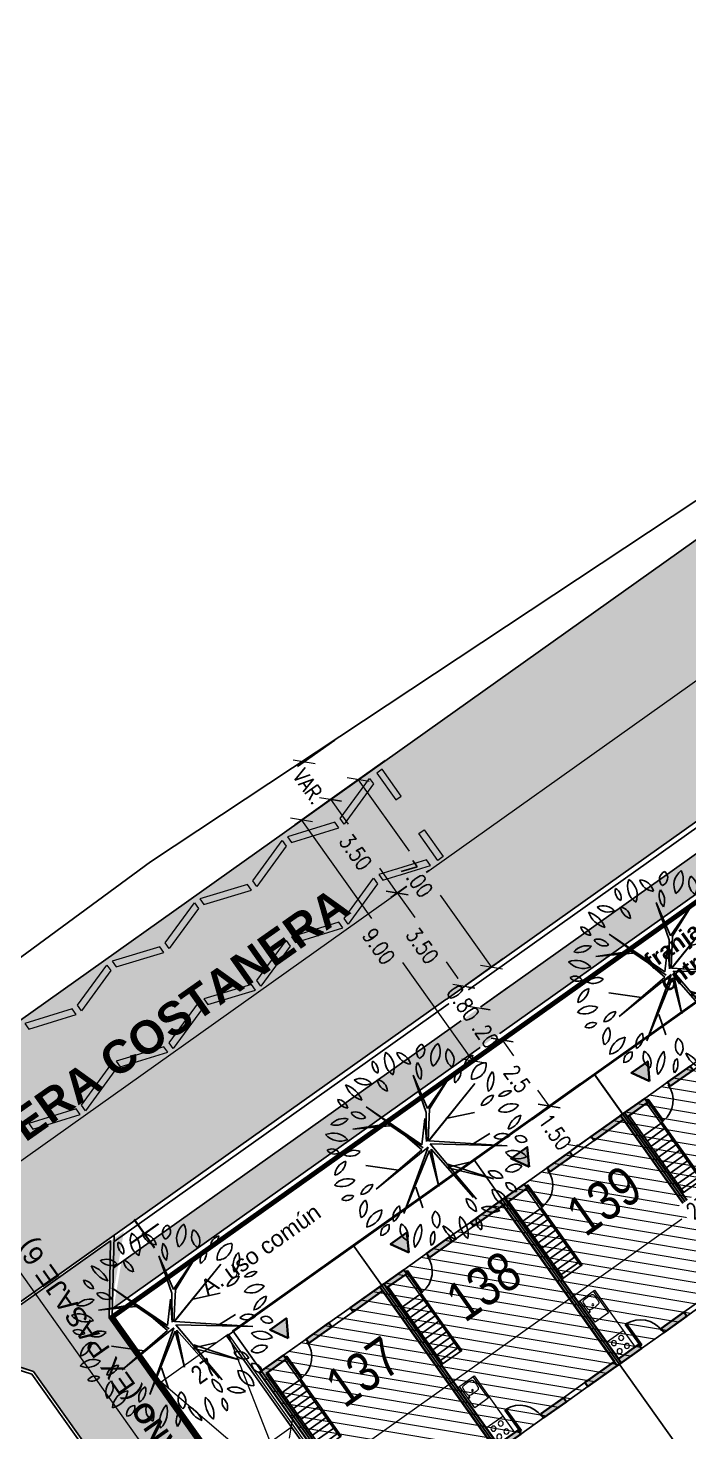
# Model space of a CAD drawing. Header units: metres. Extents: x 12 to 777, y -493 to 333.
# Drawn here: x 493.83 to 513.95, y -260.32 to -217.55 of the extents above; entities that cross this region are included whole.
import ezdxf
from ezdxf.enums import TextEntityAlignment as Align

# ---------------------------------------------------------------- set-up
doc = ezdxf.new("R2010")
doc.units = ezdxf.units.M
doc.header["$LTSCALE"] = 5
doc.header["$MEASUREMENT"] = 0
doc.linetypes.add('HIDDEN', pattern=[0.375, 0.25, -0.125])
doc.layers.get('0').update_dxf_attribs({"color": 30})
for name, color, linetype, lineweight in [('A-ANNO-DIMS', 3, 'Continuous', 18), ('A-ANNO-TEXT', 3, 'Continuous', 18), ('A-DOOR-FULL', 4, 'Continuous', 25), ('A-ELEV-MBE1', 7, 'Continuous', 35), ('A-ELEV-OVHD', 3, 'HIDDEN', 18), ('A-FLOR-PATT', 8, 'Continuous', 18), ('A-FLOR-STRS', 4, 'Continuous', 25), ('A-FLOR-WDWK', 4, 'Continuous', 25), ('A-FURN', 8, 'Continuous', 18), ('A-WALL-FULL', 7, 'Continuous', 35), ('A-WALL-PATT', 8, 'Continuous', 18), ('G-ANNO-SYMB', 3, 'Continuous', 18), ('G-PLAN-OTLN', 7, 'Continuous', 35), ('U-ANNO-PATT', 8, 'Continuous', 18), ('U-BLDG-TYPE', 7, 'Continuous', 35), ('U-CURB', 4, 'Continuous', 25), ('U-PARK-MNR', 255, 'Continuous', 13)]:
    doc.layers.add(name, color=color, linetype=linetype, lineweight=lineweight)
for name, color, linetype in [('U-BLDG', 7, 'Continuous'), ('U-PROP', 1, 'Continuous'), ('U-SDWK', 4, 'Continuous'), ('U-STRT', 4, 'Continuous'), ('U-VEGE', 70, 'Continuous')]:
    doc.layers.add(name, color=color, linetype=linetype)
doc.styles.add('E-ARIAL', font='arial.ttf')
doc.styles.add('E-ROMANS', font='romans.shx', dxfattribs={"width": 0.8})
doc.dimstyles.new('E-0200_TICK_24', dxfattribs={"dimscale": 0.001, "dimtxt": 480, "dimasz": 480, "dimexe": 240, "dimexo": 120, "dimgap": 240, "dimtad": 0, "dimzin": 0, "dimdsep": 46, "dimtxsty": 'E-ROMANS', "dimblk": 'OBLIQUE', "dimcen": 240, "dimclrd": 256, "dimclre": 256, "dimclrt": 256, "dimadec": 0, "dimazin": 0, "dimtfac": 1, "dimtmove": 1, "dimatfit": 3, "dimldrblk": 'OPEN90', "dimfxl": 1, "dimtfill": 1, "dimtolj": 1, "dimtzin": 0, "dimlwd": -1, "dimarcsym": 0})

# ---------------------------------------------------------------- blocks, each defined once
blk = doc.blocks.new('_Oblique')
at = {"color": 0, "linetype": 'ByBlock', "lineweight": -2}
blk.add_line((-0.5, -0.5), (0.5, 0.5), dxfattribs=at)
blk = doc.blocks.new('*D242')
at = {"layer": 'A-ANNO-DIMS', "lineweight": -2, "ltscale": 5, "transparency": 16777216}
for p, q in [((502.526, -261.129), (501.705, -259.975)), ((499.775, -261.583), (499.663, -261.426))]:
    blk.add_line(p, q, dxfattribs=at)
at = {"layer": 'A-ANNO-DIMS', "ltscale": 5, "transparency": 16777216}
for p, q in [((499.802, -261.622), (501.844, -260.17)), ((500.823, -260.896), (500.778, -261.928)), ((500.778, -261.928), (501.169, -261.65))]:
    blk.add_line(p, q, dxfattribs=at)
at = {"layer": 'A-ANNO-DIMS', "ltscale": 5, "transparency": 16777216, "xscale": 0.48, "yscale": 0.48, "zscale": 0.48, "rotation": 215.4127811875897}
blk.add_blockref('_Oblique', (499.802, -261.622), dxfattribs=at)
at = {"layer": 'A-ANNO-DIMS', "ltscale": 5, "transparency": 16777216, "insert": (501.841, -261.171), "char_height": 0.48, "attachment_point": 5, "rotation": 35.4128, "style": 'E-ROMANS', "bg_fill": 3, "box_fill_scale": 1.25, "bg_fill_color": 256, "bg_fill_true_color": 13158600, "bg_fill_transparency": 0}
blk.add_mtext('\\A1;2.50', dxfattribs=at)
at = {"layer": 'A-ANNO-DIMS', "ltscale": 5, "transparency": 16777216, "xscale": 0.48, "yscale": 0.48, "zscale": 0.48, "rotation": 35.41278118758976}
blk.add_blockref('_Oblique', (501.844, -260.17), dxfattribs=at)
blk = doc.blocks.new('_Open90')
at = {"color": 0, "linetype": 'ByBlock', "lineweight": -2}
for p, q in [((0, 0), (-1, 0)), ((-0.5, 0.5), (0, 0)), ((0, 0), (-0.5, -0.5))]:
    blk.add_line(p, q, dxfattribs=at)
blk = doc.blocks.new('*D105')
at = {"layer": 'A-ANNO-DIMS', "lineweight": -2, "transparency": 16777216}
for p, q in [((502.945, -241.115), (501.957, -241.819)), ((507.727, -248.757), (507.176, -249.149))]:
    blk.add_line(p, q, dxfattribs=at)
at = {"layer": 'A-ANNO-DIMS', "transparency": 16777216}
for p, q in [((502.153, -241.68), (504.283, -244.673)), ((507.371, -249.01), (505.24, -246.017))]:
    blk.add_line(p, q, dxfattribs=at)
at = {"layer": 'A-ANNO-DIMS', "transparency": 16777216, "xscale": 0.48, "yscale": 0.48, "zscale": 0.48}
for p, rotation in [((502.153, -241.68), 125.4464638063347), ((507.371, -249.01), 305.4464638063347)]:
    blk.add_blockref('_Oblique', p, dxfattribs=dict(at, rotation=rotation))
at = {"layer": 'A-ANNO-DIMS', "transparency": 16777216, "insert": (504.507, -245.527), "char_height": 0.48, "attachment_point": 5, "rotation": 305.4465, "style": 'E-ROMANS', "bg_fill": 3, "box_fill_scale": 1.25, "bg_fill_color": 256, "bg_fill_true_color": 13158600, "bg_fill_transparency": 0}
blk.add_mtext('\\A1;9.00', dxfattribs=at)
blk = doc.blocks.new('*D104')
at = {"layer": 'A-ANNO-DIMS', "lineweight": -2, "transparency": 16777216}
for p, q in [((508.44, -246.778), (507.371, -247.539)), ((509.137, -247.755), (508.067, -248.517))]:
    blk.add_line(p, q, dxfattribs=at)
at = {"layer": 'A-ANNO-DIMS', "transparency": 16777216}
blk.add_line((508.263, -248.378), (507.566, -247.4), dxfattribs=at)
at = {"layer": 'A-ANNO-DIMS', "transparency": 16777216, "insert": (507.659, -248.07), "char_height": 0.48, "attachment_point": 5, "rotation": 305.4465, "style": 'E-ROMANS', "bg_fill": 3, "box_fill_scale": 1.25, "bg_fill_color": 256, "bg_fill_true_color": 13158600, "bg_fill_transparency": 0}
blk.add_mtext('\\A1;1.20', dxfattribs=at)
at = {"layer": 'A-ANNO-DIMS', "transparency": 16777216, "xscale": 0.48, "yscale": 0.48, "zscale": 0.48}
for p, rotation in [((507.566, -247.4), 125.4464638063347), ((508.263, -248.378), 305.4464638063347)]:
    blk.add_blockref('_Oblique', p, dxfattribs=dict(at, rotation=rotation))
blk = doc.blocks.new('*D107')
at = {"layer": 'A-ANNO-DIMS', "lineweight": -2, "transparency": 16777216}
for p, q in [((509.137, -247.755), (508.067, -248.517)), ((510.65, -249.708), (509.499, -250.528))]:
    blk.add_line(p, q, dxfattribs=at)
at = {"layer": 'A-ANNO-DIMS', "transparency": 16777216}
for p, q in [((508.263, -248.378), (508.606, -248.86)), ((509.694, -250.389), (509.351, -249.906))]:
    blk.add_line(p, q, dxfattribs=at)
at = {"layer": 'A-ANNO-DIMS', "transparency": 16777216, "insert": (508.723, -249.565), "char_height": 0.48, "attachment_point": 5, "rotation": 305.4465, "style": 'E-ROMANS', "bg_fill": 3, "box_fill_scale": 1.25, "bg_fill_color": 256, "bg_fill_true_color": 13158600, "bg_fill_transparency": 0}
blk.add_mtext('\\A1;2.5', dxfattribs=at)
at = {"layer": 'A-ANNO-DIMS', "transparency": 16777216, "xscale": 0.48, "yscale": 0.48, "zscale": 0.48}
for p, rotation in [((508.263, -248.378), 125.4464638063347), ((509.694, -250.389), 305.4464638063347)]:
    blk.add_blockref('_Oblique', p, dxfattribs=dict(at, rotation=rotation))
blk = doc.blocks.new('*D106')
at = {"layer": 'A-ANNO-DIMS', "lineweight": -2, "transparency": 16777216}
for p, q in [((510.242, -249.998), (509.498, -250.528)), ((511.097, -251.232), (510.369, -251.75))]:
    blk.add_line(p, q, dxfattribs=at)
at = {"layer": 'A-ANNO-DIMS', "transparency": 16777216}
blk.add_line((509.694, -250.388), (510.564, -251.611), dxfattribs=at)
at = {"layer": 'A-ANNO-DIMS', "transparency": 16777216, "insert": (509.874, -251.181), "char_height": 0.48, "attachment_point": 5, "rotation": 305.4465, "style": 'E-ROMANS', "bg_fill": 3, "box_fill_scale": 1.25, "bg_fill_color": 256, "bg_fill_true_color": 13158600, "bg_fill_transparency": 0}
blk.add_mtext('\\A1;1.50', dxfattribs=at)
at = {"layer": 'A-ANNO-DIMS', "transparency": 16777216, "xscale": 0.48, "yscale": 0.48, "zscale": 0.48}
for p, rotation in [((509.694, -250.388), 125.4464638063347), ((510.564, -251.611), 305.4464638063347)]:
    blk.add_blockref('_Oblique', p, dxfattribs=dict(at, rotation=rotation))
blk = doc.blocks.new('*D108')
at = {"layer": 'A-ANNO-DIMS', "lineweight": -2, "transparency": 16777216}
for p, q in [((506.028, -243.216), (504.877, -244.035)), ((508.056, -246.068), (506.906, -246.886))]:
    blk.add_line(p, q, dxfattribs=at)
at = {"layer": 'A-ANNO-DIMS', "transparency": 16777216}
for p, q in [((505.072, -243.896), (505.608, -244.649)), ((507.102, -246.747), (506.566, -245.994))]:
    blk.add_line(p, q, dxfattribs=at)
at = {"layer": 'A-ANNO-DIMS', "transparency": 16777216, "xscale": 0.48, "yscale": 0.48, "zscale": 0.48}
for p, rotation in [((505.072, -243.896), 125.4464638063347), ((507.102, -246.747), 305.4464638063347)]:
    blk.add_blockref('_Oblique', p, dxfattribs=dict(at, rotation=rotation))
at = {"layer": 'A-ANNO-DIMS', "transparency": 16777216, "insert": (505.832, -245.503), "char_height": 0.48, "attachment_point": 5, "rotation": 305.4465, "style": 'E-ROMANS', "bg_fill": 3, "box_fill_scale": 1.25, "bg_fill_color": 256, "bg_fill_true_color": 13158600, "bg_fill_transparency": 0}
blk.add_mtext('\\A1;3.50', dxfattribs=at)
blk = doc.blocks.new('*D109')
at = {"layer": 'A-ANNO-DIMS', "lineweight": -2, "transparency": 16777216}
for p, q in [((504, -240.363), (502.847, -241.184)), ((506.028, -243.216), (504.877, -244.035))]:
    blk.add_line(p, q, dxfattribs=at)
at = {"layer": 'A-ANNO-DIMS', "transparency": 16777216}
for p, q in [((503.042, -241.045), (503.579, -241.798)), ((505.072, -243.896), (504.536, -243.143))]:
    blk.add_line(p, q, dxfattribs=at)
at = {"layer": 'A-ANNO-DIMS', "transparency": 16777216, "xscale": 0.48, "yscale": 0.48, "zscale": 0.48}
for p, rotation in [((503.042, -241.045), 125.4464638063347), ((505.072, -243.896), 305.4464638063347)]:
    blk.add_blockref('_Oblique', p, dxfattribs=dict(at, rotation=rotation))
at = {"layer": 'A-ANNO-DIMS', "transparency": 16777216, "insert": (503.802, -242.652), "char_height": 0.48, "attachment_point": 5, "rotation": 305.4465, "style": 'E-ROMANS', "bg_fill": 3, "box_fill_scale": 1.25, "bg_fill_color": 256, "bg_fill_true_color": 13158600, "bg_fill_transparency": 0}
blk.add_mtext('\\A1;3.50', dxfattribs=at)
blk = doc.blocks.new('*D112')
at = {"layer": 'A-ANNO-DIMS', "lineweight": -2, "transparency": 16777216}
for p, q in [((507.843, -246.22), (506.906, -246.887)), ((508.44, -246.778), (507.371, -247.539))]:
    blk.add_line(p, q, dxfattribs=at)
at = {"layer": 'A-ANNO-DIMS', "transparency": 16777216}
blk.add_line((507.566, -247.4), (507.102, -246.747), dxfattribs=at)
at = {"layer": 'A-ANNO-DIMS', "transparency": 16777216, "insert": (507.079, -247.255), "char_height": 0.48, "attachment_point": 5, "rotation": 305.4465, "style": 'E-ROMANS', "bg_fill": 3, "box_fill_scale": 1.25, "bg_fill_color": 256, "bg_fill_true_color": 13158600, "bg_fill_transparency": 0}
blk.add_mtext('\\A1;0.80', dxfattribs=at)
at = {"layer": 'A-ANNO-DIMS', "transparency": 16777216, "xscale": 0.48, "yscale": 0.48, "zscale": 0.48}
for p, rotation in [((507.102, -246.747), 125.4464638063347), ((507.566, -247.4), 305.4464638063347)]:
    blk.add_blockref('_Oblique', p, dxfattribs=dict(at, rotation=rotation))
blk = doc.blocks.new('*D110')
at = {"layer": 'A-ANNO-DIMS', "lineweight": -2, "transparency": 16777216}
for p, q in [((503.169, -239.24), (502.037, -240.046)), ((504, -240.363), (502.847, -241.184))]:
    blk.add_line(p, q, dxfattribs=at)
at = {"layer": 'A-ANNO-DIMS', "transparency": 16777216}
blk.add_line((503.042, -241.045), (502.233, -239.907), dxfattribs=at)
at = {"layer": 'A-ANNO-DIMS', "transparency": 16777216, "insert": (502.385, -240.656), "char_height": 0.48, "attachment_point": 5, "rotation": 305.4465, "style": 'E-ROMANS', "bg_fill": 3, "box_fill_scale": 1.25, "bg_fill_color": 256, "bg_fill_true_color": 13158600, "bg_fill_transparency": 0}
blk.add_mtext('\\A1;VAR.', dxfattribs=at)
at = {"layer": 'A-ANNO-DIMS', "transparency": 16777216, "xscale": 0.48, "yscale": 0.48, "zscale": 0.48}
for p, rotation in [((502.233, -239.907), 125.4464638063347), ((503.042, -241.045), 305.4464638063347)]:
    blk.add_blockref('_Oblique', p, dxfattribs=dict(at, rotation=rotation))
blk = doc.blocks.new('*D111')
at = {"layer": 'A-ANNO-DIMS', "lineweight": -2, "transparency": 16777216}
for p, q in [((504.702, -239.864), (503.686, -240.587)), ((508.298, -245.896), (507.745, -246.289))]:
    blk.add_line(p, q, dxfattribs=at)
at = {"layer": 'A-ANNO-DIMS', "transparency": 16777216}
for p, q in [((503.882, -240.448), (505.433, -242.627)), ((507.941, -246.15), (506.39, -243.971))]:
    blk.add_line(p, q, dxfattribs=at)
at = {"layer": 'A-ANNO-DIMS', "transparency": 16777216, "xscale": 0.48, "yscale": 0.48, "zscale": 0.48}
for p, rotation in [((503.882, -240.448), 125.4464638063347), ((507.941, -246.15), 305.4464638063347)]:
    blk.add_blockref('_Oblique', p, dxfattribs=dict(at, rotation=rotation))
at = {"layer": 'A-ANNO-DIMS', "transparency": 16777216, "insert": (505.656, -243.481), "char_height": 0.48, "attachment_point": 5, "rotation": 305.4465, "style": 'E-ROMANS', "bg_fill": 3, "box_fill_scale": 1.25, "bg_fill_color": 256, "bg_fill_true_color": 13158600, "bg_fill_transparency": 0}
blk.add_mtext('\\A1;7.00', dxfattribs=at)
blk = doc.blocks.new('arbolito')
at = {"linetype": 'ByBlock'}
for p, q in [((-435.926, -26.331), (-435.853, -27.236)), ((-435.826, -27.173), (-435.908, -26.367)), ((-435.908, -26.367), (-435.889, -26.898)), ((-436.249, -26.412), (-435.853, -26.871)), ((-435.889, -26.898), (-436.249, -26.412)), ((-436.632, -26.654), (-435.862, -27.279)), ((-435.853, -27.236), (-436.632, -26.654)), ((-435.63, -26.735), (-435.826, -27.173)), ((-435.808, -27.218), (-435.075, -26.711)), ((-435.075, -26.711), (-435.799, -27.173)), ((-435.799, -27.173), (-435.63, -26.735)), ((-435.391, -26.895), (-435.313, -26.633)), ((-436.294, -26.922), (-436.541, -26.907)), ((-435.853, -26.871), (-436.146, -26.753)), ((-436.756, -27.529), (-435.853, -27.279)), ((-435.862, -27.279), (-436.756, -27.529)), ((-436.2, -27.381), (-436.541, -27.236)), ((-435.853, -27.279), (-436.104, -27.599)), ((-434.969, -27.164), (-435.808, -27.218)), ((-435.754, -27.245), (-435.566, -27.752)), ((-435.467, -28.084), (-435.754, -27.245)), ((-435.726, -27.236), (-434.969, -27.164)), ((-435.612, -27.692), (-435.726, -27.236)), ((-435.337, -27.197), (-435.035, -27.484)), ((-436.043, -27.589), (-435.835, -27.288)), ((-435.986, -27.538), (-435.763, -27.288)), ((-435.835, -27.288), (-435.986, -27.538)), ((-435.763, -27.288), (-435.467, -28.084)), ((-436.104, -27.599), (-436.578, -27.798)), ((-436.578, -27.798), (-436.086, -27.617)), ((-436.182, -28.066), (-436.043, -27.589)), ((-436.086, -27.617), (-436.182, -28.066)), ((-435.165, -27.952), (-435.612, -27.692)), ((-435.566, -27.752), (-435.165, -27.952))]:
    blk.add_line(p, q, dxfattribs=at)
for centre, radius, start, end in [((-436.023, -26.144), 0.215, 149.4737, 231.7586), ((-436.341, -26.204), 0.215, 329.4737, 51.7586), ((-435.875, -25.996), 0.21, 192.306, 259.6849), ((-436.118, -26.248), 0.21, 12.306, 79.6849), ((-435.672, -26.087), 0.135, 125.4093, 202.7101), ((-435.875, -26.029), 0.135, 305.4093, 22.7101), ((-435.345, -26.2), 0.293, 133.8117, 194.3077), ((-435.832, -26.061), 0.293, 313.8117, 14.3077), ((-436.296, -26.179), 0.116, 146.8151, 244.0193), ((-436.444, -26.22), 0.116, 326.8151, 64.0193), ((-435.696, -26.299), 0.171, 145.5248, 220.8327), ((-435.967, -26.314), 0.171, 325.5248, 40.8327), ((-435.138, -26.142), 0.294, 163.4642, 212.7906), ((-435.668, -26.217), 0.294, 343.4642, 32.7906), ((-435.083, -26.347), 0.173, 104.1004, 168.465), ((-435.295, -26.145), 0.173, 284.1004, 348.465), ((-436.569, -26.476), 0.15, 25.4537, 116.6852), ((-436.501, -26.277), 0.15, 205.4537, 296.6852), ((-436.217, -26.387), 0.143, 168.8066, 257.6391), ((-436.389, -26.499), 0.143, 348.8066, 77.6391), ((-435.275, -26.462), 0.148, 103.8914, 198.9039), ((-435.45, -26.366), 0.148, 283.8914, 18.9039), ((-434.886, -26.582), 0.303, 100.3005, 160.4476), ((-435.226, -26.182), 0.303, 280.3005, 340.4476), ((-436.782, -26.589), 0.0949, 163.4933, 274.4697), ((-436.866, -26.656), 0.0949, 343.4933, 94.4697), ((-436.542, -26.387), 0.211, 183.3189, 263.1904), ((-436.777, -26.609), 0.211, 3.3189, 83.1904), ((-434.823, -26.55), 0.165, 122.5817, 207.18), ((-435.058, -26.486), 0.165, 302.5817, 27.18), ((-436.711, -26.902), 0.163, 22.5723, 98.3335), ((-436.584, -26.679), 0.163, 202.5723, 278.3335), ((-434.923, -26.877), 0.171, 86.0282, 161.3698), ((-435.073, -26.652), 0.171, 266.0282, 341.3698), ((-434.737, -26.754), 0.115, 59.9815, 155.6676), ((-434.784, -26.607), 0.115, 239.9815, 335.6676), ((-436.839, -27.021), 0.218, 69.7201, 135.6489), ((-436.919, -26.664), 0.218, 249.7201, 315.6489), ((-434.694, -27.059), 0.236, 64.7353, 140.5781), ((-434.776, -26.695), 0.236, 244.7353, 320.5781), ((-436.974, -27.183), 0.206, 30.9482, 110.5784), ((-436.87, -26.884), 0.206, 210.9482, 290.5784), ((-434.61, -27.148), 0.17, 90.2529, 173.5221), ((-434.779, -26.959), 0.17, 270.2529, 353.5221), ((-437.024, -27.341), 0.162, 44.2577, 108.5927), ((-436.96, -27.074), 0.162, 224.2577, 288.5927), ((-436.748, -27.413), 0.18, 60.5095, 129.292), ((-436.773, -27.117), 0.18, 240.5095, 309.292), ((-434.859, -27.365), 0.167, 58.8748, 131.2135), ((-434.883, -27.096), 0.167, 238.8748, 311.2135), ((-434.642, -27.363), 0.115, 28.1981, 112.1918), ((-434.584, -27.202), 0.115, 208.1981, 292.1918), ((-437.069, -27.289), 0.238, 280.8762, 345.4479), ((-436.794, -27.582), 0.238, 100.8762, 165.4479), ((-434.753, -27.613), 0.209, 29.1952, 106.7189), ((-434.63, -27.311), 0.209, 209.1952, 286.7189), ((-436.859, -27.751), 0.187, 54.9745, 151.3792), ((-436.916, -27.508), 0.187, 234.9745, 331.3792), ((-434.707, -27.793), 0.194, 71.3712, 141.7535), ((-434.797, -27.49), 0.194, 251.3712, 321.7535), ((-436.827, -27.932), 0.15, 71.8192, 140.0818), ((-436.896, -27.693), 0.15, 251.8192, 320.0818), ((-436.703, -27.623), 0.161, 267.1724, 337.2365), ((-436.563, -27.845), 0.161, 87.1724, 157.2365), ((-435.039, -27.828), 0.166, 28.8072, 103.9199), ((-434.934, -27.588), 0.166, 208.8072, 283.9199), ((-434.858, -27.921), 0.109, 359.2557, 87.6287), ((-434.745, -27.814), 0.109, 179.2557, 267.6287), ((-436.575, -28.018), 0.167, 113.4753, 203.456), ((-436.795, -27.931), 0.167, 293.4753, 23.456), ((-436.113, -28.141), 0.206, 122.8873, 186.7253), ((-436.429, -27.993), 0.206, 302.8873, 6.7253), ((-435.23, -27.991), 0.151, 173.65, 254.6514), ((-435.42, -28.12), 0.151, 353.65, 74.6514), ((-435.095, -28.124), 0.249, 6.5487, 76.8911), ((-434.791, -27.853), 0.249, 186.5487, 256.8911), ((-436.677, -27.983), 0.229, 271.6328, 352.0268), ((-436.444, -28.243), 0.229, 91.6328, 172.0268), ((-435.664, -28.174), 0.162, 148.7877, 221.5977), ((-435.923, -28.197), 0.162, 328.7877, 41.5977), ((-435.137, -28.289), 0.207, 38.6962, 106.2415), ((-435.033, -27.96), 0.207, 218.6962, 286.2415), ((-436.394, -28.297), 0.106, 76.5419, 193.4774), ((-436.472, -28.219), 0.106, 256.5419, 13.4774), ((-436.054, -28.27), 0.195, 159.117, 230.3606), ((-436.361, -28.35), 0.195, 339.117, 50.3606), ((-435.852, -28.415), 0.233, 122.117, 201.7275), ((-436.193, -28.304), 0.233, 302.117, 21.7275), ((-435.723, -28.466), 0.181, 5.3196, 80.419), ((-435.512, -28.27), 0.181, 185.3196, 260.419), ((-435.166, -28.264), 0.317, 165.2071, 218.3217), ((-435.722, -28.38), 0.317, 345.2071, 38.3217), ((-435.143, -28.26), 0.138, 156.7754, 231.288), ((-435.356, -28.314), 0.138, 336.7754, 51.288), ((-435.746, -28.448), 0.134, 129.7475, 206.0709), ((-435.952, -28.404), 0.134, 309.7475, 26.0709)]:
    blk.add_arc(centre, radius, start, end, dxfattribs=at)
blk = doc.blocks.new('LB-SUP PATIOS$0$CASATIPO')
at = {"layer": 'A-FLOR-PATT'}
h = blk.add_hatch(dxfattribs=at)
h.set_pattern_fill('LINE', color=256, scale=0.1, angle=45, style=0)
h.set_pattern_definition([(45, (-6e-14, 0), (-0.224506, 0.224506), [])])
h.paths.add_polyline_path([(-0.075, 6.15), (4.575, 6.15), (4.575, 0), (-0.075, 0)])
at = {"layer": 'A-WALL-FULL'}
blk.add_hatch(color=254, dxfattribs=at).paths.add_polyline_path([(1.25, -0.342), (1.553, -0.866), (0.947, -0.866)])
at = {"layer": 'A-WALL-PATT'}
h = blk.add_hatch(color=256, dxfattribs=at)
h.paths.add_polyline_path([(0.825, 6.15), (-0.075, 6.15), (-0.075, 0), (0.825, 0), (0.825, 0.15), (0.075, 0.15), (0.075, 6), (0.825, 6)])
h.paths.add_polyline_path([(2.525, 0.15), (1.675, 0.15), (1.675, 0), (2.525, 0)])
h.paths.add_polyline_path([(4.575, 6.15), (3.325, 6.15), (3.325, 6), (4.425, 6), (4.425, 0.15), (3.325, 0.15), (3.325, 0), (4.575, 0)])
h.paths.add_polyline_path([(2.525, 6.15), (1.675, 6.15), (1.675, 6), (2.525, 6)])
at = {"layer": 'A-DOOR-FULL'}
for p, q in [((1.675, 6.15), (0.825, 6.15)), ((0.9, 6.07), (0.85, 6.07)), ((0.85, 6.07), (0.85, 5.27)), ((0.9, 5.27), (0.9, 6.07)), ((0.85, 5.27), (0.9, 5.27)), ((0.85, 0.88), (0.9, 0.88)), ((0.85, 0.08), (0.85, 0.88)), ((0.9, 0.88), (0.9, 0.08)), ((0.9, 0.08), (0.85, 0.08))]:
    blk.add_line(p, q, dxfattribs=at)
at = {"layer": 'A-DOOR-FULL', "color": 1}
blk.add_line((1.675, 0), (0.825, 0), dxfattribs=at)
at = {"layer": 'A-DOOR-FULL'}
for centre, start, end in [((0.847, 6.071), 273.7768, 359.9185), ((0.847, 0.079), 0.0815, 86.2232)]:
    blk.add_arc(centre, 0.803, start, end, dxfattribs=at)
at = {"layer": 'A-FLOR-STRS'}
for p, q in [((0.075, 3.025), (0.835, 3.025)), ((0.135, 2.9), (0.785, 2.9)), ((0.135, 2.7), (0.785, 2.7)), ((0.135, 2.5), (0.785, 2.5)), ((0.135, 2.3), (0.785, 2.3)), ((0.135, 2.1), (0.785, 2.1)), ((0.135, 1.9), (0.785, 1.9)), ((0.135, 1.7), (0.485, 1.7)), ((0.135, 1.5), (0.785, 1.5)), ((0.135, 1.3), (0.785, 1.3)), ((0.485, 1.7), (0.785, 1.7)), ((0.135, 1.1), (0.785, 1.1)), ((0.135, 0.9), (0.835, 0.9)), ((0.785, 0.9), (0.785, 0.15))]:
    blk.add_line(p, q, dxfattribs=at)
for points in [[(0.135, 0.15), (0.135, 3.025)], [(0.785, 3.025), (0.785, 1.873)], [(0.835, 1.902), (0.835, 3.025)], [(0.785, 1.873), (0.785, 0.9), (0.835, 0.9), (0.835, 1.902)]]:
    blk.add_lwpolyline(points, dxfattribs=at)
at = {"layer": 'A-FLOR-WDWK'}
for points in [[(2.525, 6.15), (3.325, 6.15)], [(2.525, 6), (3.325, 6)], [(2.525, 0.15), (3.325, 0.15)], [(2.525, 0), (3.325, 0)]]:
    blk.add_lwpolyline(points, dxfattribs=at)
at = {"layer": 'A-FURN'}
for p, q in [((0.695, 5.38), (0.695, 6)), ((0.075, 5.38), (0.695, 5.38)), ((0.145, 4.68), (0.145, 3.88)), ((0.645, 4.68), (0.145, 4.68)), ((0.645, 3.88), (0.645, 4.68)), ((0.075, 3.88), (0.695, 3.88))]:
    blk.add_line(p, q, dxfattribs=at)
blk.add_lwpolyline([(0.695, 3.88), (0.695, 5.38)], dxfattribs=at)
for centre, radius in [((0.243, 5.83), 0.0778), ((0.243, 5.53), 0.0778), ((0.513, 5.83), 0.0778), ((0.513, 5.53), 0.0778), ((0.195, 4.323), 0.019), ((0.195, 4.323), 0.019), ((0.393, 4.209), 0.0275), ((0.393, 4.209), 0.0275)]:
    blk.add_circle(centre, radius, dxfattribs=at)
for centre, radius, start, end in [((0.273, 4.218), 0.075, 100.3812, 172.77), ((0.273, 4.218), 0.075, 100.3812, 172.77), ((0.395, 3.554), 0.75, 90, 100.3812), ((0.395, 3.554), 0.75, 90, 100.3812), ((0.395, 3.554), 0.75, 79.6188, 90), ((0.395, 3.554), 0.75, 79.6188, 90), ((0.517, 4.218), 0.075, 7.23, 79.6188), ((0.517, 4.218), 0.075, 7.23, 79.6188), ((0.943, 4.133), 0.75, 172.77, 180), ((0.943, 4.133), 0.75, 172.77, 180), ((1.755, 4.133), 1.562, 179.9987, 185.0083), ((1.755, 4.133), 1.562, 179.9987, 185.0083), ((0.273, 4.006), 0.075, 187.23, 259.6188), ((0.273, 4.006), 0.075, 187.23, 259.6188), ((0.395, 4.67), 0.75, 259.6188, 270), ((0.395, 4.67), 0.75, 259.6188, 270), ((0.395, 4.67), 0.75, 270, 280.3812), ((0.395, 4.67), 0.75, 270, 280.3812), ((0.517, 4.006), 0.075, 280.3812, 352.77), ((0.517, 4.006), 0.075, 280.3812, 352.77), ((-0.153, 4.133), 0.75, 360, 7.23), ((-0.153, 4.133), 0.75, 360, 7.23), ((-0.965, 4.133), 1.562, 354.9917, 0.0013), ((-0.965, 4.133), 1.562, 354.9917, 0.0013)]:
    blk.add_arc(centre, radius, start, end, dxfattribs=at)
at = {"layer": 'A-WALL-FULL'}
for p, q in [((-0.075, 6.15), (-0.075, 0)), ((-0.075, 6.15), (0.825, 6.15)), ((0.075, 0.15), (0.075, 6)), ((0.825, 6), (0.075, 6)), ((0.825, 6.15), (0.825, 6)), ((0.075, 0.15), (0.825, 0.15)), ((0.825, 0.15), (0.825, 0)), ((0.825, 0), (-0.075, 0))]:
    blk.add_line(p, q, dxfattribs=at)
for points in [[(1.675, 6), (1.675, 6.15)], [(1.675, 6.15), (2.525, 6.15)], [(1.675, 6), (2.525, 6)], [(2.525, 6), (2.525, 6.15)], [(3.325, 6.15), (4.575, 6.15), (4.575, 0), (3.325, 0)], [(3.325, 6), (3.325, 6.15)], [(4.425, 6), (4.425, 0.15), (3.325, 0.15)], [(4.425, 6), (3.325, 6)], [(1.675, 0.15), (2.525, 0.15)], [(1.675, 0.15), (1.675, 0)], [(2.525, 0.15), (2.525, 0)], [(3.325, 0.15), (3.325, 0)], [(1.675, 0), (2.525, 0)]]:
    blk.add_lwpolyline(points, dxfattribs=at)
blk.add_lwpolyline([(1.25, -0.342), (1.553, -0.866), (0.947, -0.866)], close=True, dxfattribs=at)
blk = doc.blocks.new('*D479')
at = {"layer": 'A-ANNO-DIMS', "transparency": 16777216}
for p, q in [((524.98, -245.822), (515.373, -252.656)), ((502.857, -261.559), (513.73, -253.824))]:
    blk.add_line(p, q, dxfattribs=at)
at = {"layer": 'A-ANNO-DIMS', "lineweight": -2, "transparency": 16777216}
for p, q in [((524.911, -245.724), (524.841, -245.626)), ((502.787, -261.461), (502.717, -261.363))]:
    blk.add_line(p, q, dxfattribs=at)
at = {"layer": 'A-ANNO-DIMS', "transparency": 16777216, "xscale": 0.48, "yscale": 0.48, "zscale": 0.48}
for p, rotation in [((524.98, -245.822), 35.42510156300691), ((502.857, -261.559), 215.4251015630069)]:
    blk.add_blockref('_Oblique', p, dxfattribs=dict(at, rotation=rotation))
at = {"layer": 'A-ANNO-DIMS', "transparency": 16777216, "insert": (514.552, -253.24), "char_height": 0.48, "attachment_point": 5, "rotation": 35.4251, "style": 'E-ROMANS', "bg_fill": 3, "box_fill_scale": 1.25, "bg_fill_color": 256, "bg_fill_true_color": 13158600, "bg_fill_transparency": 0}
blk.add_mtext('\\A1;27.00', dxfattribs=at)
blk = doc.blocks.new('ESTACIONAMIENTO')
blk.add_lwpolyline([(-2.5, -5), (0, -5), (0, 0), (-2.5, 0)], close=True)
blk.add_lwpolyline([(-2.5, -5), (-1.25, 0), (0, -5)])

msp = doc.modelspace()

# ---------------------------------------------------------------- hatches: boundary and pattern name
at = {"layer": 'G-ANNO-SYMB'}
for points in [[(499.181, -244.254), (500.629, -243.812), (500.506, -243.641), (499.059, -244.082)], [(499.018, -244.37), (498.126, -245.592), (498.004, -245.421), (498.896, -244.198)], [(496.516, -246.15), (497.963, -245.708), (497.841, -245.537), (496.394, -245.978)], [(496.353, -246.266), (495.461, -247.488), (495.339, -247.316), (496.231, -246.094)], [(500.629, -246.686), (499.181, -247.128), (499.304, -247.3), (500.751, -246.858)], [(493.851, -248.046), (495.298, -247.604), (495.176, -247.432), (493.729, -247.874)], [(498.126, -248.466), (499.018, -247.244), (499.141, -247.416), (498.249, -248.638)], [(497.963, -248.582), (496.516, -249.024), (496.638, -249.196), (498.086, -248.754)], [(495.461, -250.362), (496.353, -249.14), (496.475, -249.311), (495.583, -250.534)], [(495.298, -250.478), (493.851, -250.92), (493.973, -251.091), (495.42, -250.65)]]:
    msp.add_hatch(color=256, dxfattribs=at).paths.add_polyline_path(points)

# ---------------------------------------------------------------- linework, layer by layer
at = {"layer": 'A-ELEV-MBE1', "color": 6}
for p, q in [((496.94, -254.589), (497.802, -253.976)), ((497.678, -254.713), (497.065, -253.851))]:
    msp.add_line(p, q, dxfattribs=at)
at = {"layer": 'A-ELEV-OVHD', "color": 4, "ltscale": 100}
msp.add_lwpolyline([(491.98, -253.206), (506.468, -273.583), (504.025, -275.32), (502.071, -272.572), (502.865, -271.102)], dxfattribs=at)
at = {"layer": 'G-ANNO-SYMB'}
for points in [[(499.181, -244.254), (500.629, -243.812), (500.506, -243.641), (499.059, -244.082)], [(499.018, -244.37), (498.126, -245.592), (498.004, -245.421), (498.896, -244.198)], [(496.516, -246.15), (497.963, -245.708), (497.841, -245.537), (496.394, -245.978)], [(496.353, -246.266), (495.461, -247.488), (495.339, -247.316), (496.231, -246.094)], [(500.629, -246.686), (499.181, -247.128), (499.304, -247.3), (500.751, -246.858)], [(493.851, -248.046), (495.298, -247.604), (495.176, -247.432), (493.729, -247.874)], [(498.126, -248.466), (499.018, -247.244), (499.141, -247.416), (498.249, -248.638)], [(497.963, -248.582), (496.516, -249.024), (496.638, -249.196), (498.086, -248.754)], [(495.461, -250.362), (496.353, -249.14), (496.475, -249.311), (495.583, -250.534)], [(495.298, -250.478), (493.851, -250.92), (493.973, -251.091), (495.42, -250.65)]]:
    msp.add_lwpolyline(points, close=True, dxfattribs=at)
at = {"layer": 'U-CURB'}
msp.add_lwpolyline([(496.448, -254.52), (523.131, -235.549)], dxfattribs=at)
at = {"layer": 'U-PROP', "ltscale": 5}
msp.add_line((510.247, -263.795), (503.73, -254.631), dxfattribs=at)
at = {"layer": 'U-SDWK', "color": 3}
for points in [[(496.427, -255.32), (523.894, -235.792)], [(496.394, -256.57), (525.085, -236.172)]]:
    msp.add_lwpolyline(points, dxfattribs=at)
at = {"layer": 'U-STRT'}
msp.add_lwpolyline([(425.41, -307.286), (425.231, -306.843, -0.347085), (425.927, -304.465), (530.148, -230.364, -0.015055), (531.15, -229.696), (582.282, -203.889)], format="xyb", dxfattribs=at)

# ---------------------------------------------------------------- block references
at = {"layer": 'U-BLDG-TYPE', "extrusion": (0, 0, -1), "zscale": -1.000000000000018, "rotation": 144.5748984369885}
msp.add_blockref('LB-SUP PATIOS$0$CASATIPO', (-504.598, -255.854), dxfattribs=at)

# ---------------------------------------------------------------- texts
at = {"layer": 'A-ANNO-TEXT', "style": 'E-ARIAL', "width": 0.8}
for s, height, p in [('139', 1.2, (511.363, -253.264)), ('138', 1.2, (507.696, -255.873)), ('137', 1.2, (504.03, -258.482)), ('27', 0.5633, (499.173, -258.463))]:
    msp.add_text(s, height=height, rotation=35.1739, dxfattribs=at).set_placement(p, align=Align.MIDDLE_CENTER)
at = {"layer": 'A-ANNO-TEXT', "char_height": 0.5, "attachment_point": 1, "rotation": 35.1616, "style": 'E-ARIAL'}
for s, insert in [('{\\fArial|b1|i0|c0|p34;franja servidumbre \\Pentre L.O. y L.E. }', (512.524, -245.848)), ('A. uso común', (499.019, -255.794))]:
    msp.add_mtext(s, dxfattribs=dict(at, insert=insert))

# ---------------------------------------------------------------- next in the draw order: dimensions: what is measured, and where the dimension line sits
at = {"layer": 'A-ANNO-DIMS', "ltscale": 5}
dim = msp.add_linear_dim(base=(501.8439, -260.1704), p1=(499.8443, -261.6807), p2=(502.5952, -261.2272), angle=35.4128, dimstyle='E-0200_TICK_24', dxfattribs=at)
dim.commit()
dim.dimension.update_dxf_attribs({"geometry": '*D242', "text_midpoint": (501.3645, -261.5104), "dimtype": 160})

# ---------------------------------------------------------------- next in the draw order: hatches: boundary and pattern name
at = {"layer": 'U-ANNO-PATT'}
h = msp.add_hatch(dxfattribs=at)
h.set_pattern_fill('AR-SAND', color=256, scale=0.2, angle=35.4128, style=0)
h.set_pattern_definition([(72.91278, (848.52758, -218.46973), (-0.2335725, 0.30677125), [0, -0.304, 0, -0.34, 0, -0.325]), (42.91278, (848.5276, -218.46973), (-0.03859275, 0.665113), [0, -0.164, 0, -0.274, 0, -0.105]), (2.91278, (848.3271, -218.61228), (0.50694838, 0.36182842), [0, -0.1, 0, -0.36, 0, -0.47]), (352.91278, (848.3271, -218.6123), (0.3882817, 0.4914487), [0, -0.05, 0, -0.236, 0, -0.27])])
h.paths.add_polyline_path([(491.36, -258.04), (493.991, -258.483), (501.99, -269.733), (500.403, -272.675), (503.69, -277.298), (508.446, -273.916), (496.303, -256.838), (496.748, -254.209)])

# ---------------------------------------------------------------- next in the draw order: linework, layer by layer
at = {"layer": 'A-ELEV-OVHD', "color": 4, "ltscale": 100}
msp.add_lwpolyline([(518.052, -335.605, -0.013411), (518.052, -335.605), (518.052, -335.605, 0.02683), (518.052, -335.605), (464.096, -373.968), (453.047, -379.991), (428.958, -321.101), (421.681, -303.189), (528.319, -227.369, -0.016714), (529.629, -226.502), (590.796, -195.443)], format="xyb", dxfattribs=at)
at = {"layer": 'U-CURB', "ltscale": 5}
msp.add_lwpolyline([(491.767, -257.751), (493.991, -258.483), (501.99, -269.734), (500.403, -272.675), (503.69, -277.298), (508.446, -273.916), (496.303, -256.838), (496.342, -254.498)], close=True, dxfattribs=at)
at = {"layer": 'U-PROP'}
msp.add_line((506.579, -266.403), (500.063, -257.238), dxfattribs=at)
msp.add_lwpolyline([(503.73, -254.631), (500.063, -257.238), (506.579, -266.403), (510.247, -263.795)], close=True, dxfattribs=at)
at = {"layer": 'U-STRT'}
msp.add_lwpolyline([(520.194, -338.619, 0.000004), (520.194, -338.619), (517.477, -338.16), (517.477, -338.16), (452.854, -384.109), (418.707, -301.039), (418.707, -301.039), (526.494, -224.371, -0.018038), (528.121, -223.3), (581.063, -196.256)], format="xyb", dxfattribs=at)
msp.add_lwpolyline([(491.563, -257.797), (493.945, -258.556), (501.896, -269.739), (500.309, -272.681), (503.671, -277.409), (508.557, -273.935), (496.388, -256.819), (496.453, -254.321)], close=True, dxfattribs=at)

# ---------------------------------------------------------------- next in the draw order: block references
at = {"layer": 'U-BLDG-TYPE', "extrusion": (0, 0, -1), "zscale": -1.000000000000018, "rotation": 144.5748984369885}
msp.add_blockref('LB-SUP PATIOS$0$CASATIPO', (-500.931, -258.463), dxfattribs=at)
at = {"layer": 'U-VEGE', "xscale": 2.414352413293122, "yscale": 2.414352413293122, "zscale": 2.414352413293122, "rotation": 215.4130482401567}
msp.add_blockref('arbolito', (-321.189, -920.419), dxfattribs=at)

# ---------------------------------------------------------------- next in the draw order: dimensions: what is measured, and where the dimension line sits
at = {"layer": 'A-ANNO-DIMS'}
dim = msp.add_linear_dim(base=(502.153, -241.68), p1=(507.825, -248.687), p2=(503.043, -241.046), angle=125.4465, text='9.00', dimstyle='E-0200_TICK_24', dxfattribs=at)
dim.commit()
dim.dimension.update_dxf_attribs({"geometry": '*D105', "text_midpoint": (504.507, -245.527), "dimtype": 160})

# ---------------------------------------------------------------- next in the draw order: hatches: boundary and pattern name
at = {"layer": 'G-ANNO-SYMB'}
for points in [[(501.684, -242.474), (500.792, -243.697), (500.669, -243.525), (501.562, -242.303)], [(500.792, -246.57), (501.684, -245.348), (501.806, -245.52), (500.914, -246.742)]]:
    msp.add_hatch(color=256, dxfattribs=at).paths.add_polyline_path(points)

# ---------------------------------------------------------------- next in the draw order: linework, layer by layer
for points in [[(501.684, -242.474), (500.792, -243.697), (500.669, -243.525), (501.562, -242.303)], [(500.792, -246.57), (501.684, -245.348), (501.806, -245.52), (500.914, -246.742)]]:
    msp.add_lwpolyline(points, close=True, dxfattribs=at)

# ---------------------------------------------------------------- next in the draw order: dimensions: what is measured, and where the dimension line sits
at = {"layer": 'A-ANNO-DIMS'}
dim = msp.add_linear_dim(base=(507.566, -247.4), p1=(509.235, -247.686), p2=(508.537, -246.708), angle=125.4465, dimstyle='E-0200_TICK_24', dxfattribs=at)
dim.commit()
dim.dimension.update_dxf_attribs({"geometry": '*D104', "text_midpoint": (507.659, -248.07), "dimtype": 160})

# ---------------------------------------------------------------- next in the draw order: dimensions: what is measured, and where the dimension line sits
at = {"layer": 'A-ANNO-DIMS', "color": 3}
dim = msp.add_linear_dim(base=(505.072, -243.896), p1=(508.154, -245.999), p2=(506.126, -243.146), angle=125.4465, dimstyle='E-0200_TICK_24', dxfattribs=at)
dim.commit()
dim.dimension.update_dxf_attribs({"geometry": '*D108', "text_midpoint": (505.832, -245.503), "dimtype": 160})
at = {"layer": 'A-ANNO-DIMS'}
dim = msp.add_linear_dim(base=(509.694, -250.389), p1=(509.235, -247.686), p2=(510.748, -249.639, 791.211), angle=305.4465, text='2.5', dimstyle='E-0200_TICK_24', dxfattribs=at)
dim.commit()
dim.dimension.update_dxf_attribs({"geometry": '*D107', "text_midpoint": (508.723, -249.565), "dimtype": 160})

# ---------------------------------------------------------------- next in the draw order: dimensions: what is measured, and where the dimension line sits
at = {"layer": 'A-ANNO-DIMS', "color": 3}
for base, p1, p2, picture, middle in [((503.042, -241.045), (506.126, -243.146), (504.098, -240.293), '*D109', (503.802, -242.652)), ((507.102, -246.747), (508.537, -246.708), (507.941, -246.15), '*D112', (507.079, -247.255))]:
    dim = msp.add_linear_dim(base=base, p1=p1, p2=p2, angle=125.4465, dimstyle='E-0200_TICK_24', dxfattribs=at)
    dim.commit()
    dim.dimension.update_dxf_attribs({"geometry": picture, "text_midpoint": middle, "dimtype": 160})
at = {"layer": 'A-ANNO-DIMS'}
dim = msp.add_linear_dim(base=(510.564, -251.611), p1=(510.339, -249.929), p2=(511.195, -251.162), angle=305.4465, dimstyle='E-0200_TICK_24', dxfattribs=at)
dim.commit()
dim.dimension.update_dxf_attribs({"geometry": '*D106', "text_midpoint": (509.874, -251.181), "dimtype": 160})

# ---------------------------------------------------------------- next in the draw order: hatches: boundary and pattern name
at = {"layer": 'G-ANNO-SYMB'}
msp.add_hatch(color=256, dxfattribs=at).paths.add_polyline_path([(501.847, -242.358), (503.294, -241.917), (503.172, -241.745), (501.724, -242.187)])

# ---------------------------------------------------------------- next in the draw order: linework, layer by layer
msp.add_lwpolyline([(501.847, -242.358), (503.294, -241.917), (503.172, -241.745), (501.724, -242.187)], close=True, dxfattribs=at)
at = {"layer": 'U-PROP', "ltscale": 5}
for p, q in [((534.677, -282.625), (511.064, -249.414)), ((513.914, -261.188), (507.397, -252.022))]:
    msp.add_line(p, q, dxfattribs=at)
at = {"layer": 'U-PROP'}
for points in [[(514.733, -246.808), (511.065, -249.415), (517.582, -258.58), (521.249, -255.973)], [(511.065, -249.415), (507.398, -252.023), (513.914, -261.188), (517.582, -258.58)], [(507.398, -252.023), (503.73, -254.631), (510.247, -263.795), (513.914, -261.188)]]:
    msp.add_lwpolyline(points, close=True, dxfattribs=at)

# ---------------------------------------------------------------- next in the draw order: block references
at = {"layer": 'U-BLDG-TYPE', "extrusion": (0, 0, -1), "zscale": -1.000000000000018, "rotation": 144.5748984369885}
for p in [(-511.932, -250.638), (-508.265, -253.246)]:
    msp.add_blockref('LB-SUP PATIOS$0$CASATIPO', p, dxfattribs=at)
at = {"layer": 'U-VEGE', "xscale": 2.414352413293122, "yscale": 2.414352413293122, "zscale": 2.414352413293122, "rotation": 215.4130482401567}
for p in [(-306.049, -909.649), (-313.448, -914.912)]:
    msp.add_blockref('arbolito', p, dxfattribs=at)

# ---------------------------------------------------------------- next in the draw order: dimensions: what is measured, and where the dimension line sits
at = {"layer": 'A-ANNO-DIMS', "color": 3}
dim = msp.add_linear_dim(base=(502.233, -239.907), p1=(504.098, -240.293), p2=(503.267, -239.171), angle=125.4465, text='VAR.', dimstyle='E-0200_TICK_24', dxfattribs=at)
dim.commit()
dim.dimension.update_dxf_attribs({"geometry": '*D110', "text_midpoint": (502.385, -240.656), "dimtype": 160})

# ---------------------------------------------------------------- next in the draw order: dimensions: what is measured, and where the dimension line sits
at = {"layer": 'A-ANNO-DIMS'}
dim = msp.add_linear_dim(base=(503.882, -240.448), p1=(508.396, -245.826), p2=(504.8, -239.794), angle=125.4465, text='7.00', dimstyle='E-0200_TICK_24', dxfattribs=at)
dim.commit()
dim.dimension.update_dxf_attribs({"geometry": '*D111', "text_midpoint": (505.656, -243.481), "dimtype": 160})

# ---------------------------------------------------------------- next in the draw order: hatches: boundary and pattern name
at = {"layer": 'G-ANNO-SYMB'}
for points in [[(505.03, -241.062), (505.193, -240.947), (504.613, -240.132), (504.45, -240.248)], [(504.349, -240.578), (503.457, -241.801), (503.335, -241.629), (504.227, -240.407)], [(505.725, -242.092), (505.888, -241.976), (506.468, -242.791), (506.305, -242.907)], [(505.959, -242.894), (504.512, -243.336), (504.634, -243.508), (506.081, -243.066)], [(503.457, -244.674), (504.349, -243.452), (504.471, -243.624), (503.579, -244.846)], [(503.294, -244.79), (501.847, -245.232), (501.969, -245.404), (503.416, -244.962)]]:
    msp.add_hatch(color=256, dxfattribs=at).paths.add_polyline_path(points)
at = {"layer": 'U-ANNO-PATT'}
h = msp.add_hatch(dxfattribs=at)
h.set_pattern_fill('AR-SAND', color=256, scale=0.01, style=0)
h.set_pattern_definition([(72.91278, (-362.16602, 508.9947), (-0.29663709, 0.38959949), [0, -0.38608, 0, -0.4318, 0, -0.41275]), (42.91278, (-362.166, 508.9947), (-0.0490128, 0.84469353), [0, -0.20828, 0, -0.34798, 0, -0.13335]), (2.91278, (-362.42064, 508.81366), (0.64382484, 0.45952211), [0, -0.127, 0, -0.4572, 0, -0.5969]), (352.91278, (-362.42064, 508.81366), (0.4931181, 0.6241398), [0, -0.0635, 0, -0.29972, 0, -0.3429])])
h.paths.add_polyline_path([(525.682, -224.948), (484.515, -254.23), (488.566, -259.928), (529.739, -230.654)])
h = msp.add_hatch(dxfattribs=at)
h.set_pattern_fill('DOTS', color=256, scale=0.1, style=0)
h.set_pattern_definition([(35.412781, (201.82205, 533.24843), (-0.02729924, 0.175375895), [0, -0.15875])])
h.paths.add_polyline_path([(523.649, -235.966), (496.671, -255.147), (496.435, -256.542), (525.045, -236.2)])

# ---------------------------------------------------------------- next in the draw order: linework, layer by layer
at = {"layer": 'G-ANNO-SYMB'}
for points in [[(505.03, -241.062), (505.193, -240.947), (504.613, -240.132), (504.45, -240.248)], [(504.349, -240.578), (503.457, -241.801), (503.335, -241.629), (504.227, -240.407)], [(505.725, -242.092), (505.888, -241.976), (506.468, -242.791), (506.305, -242.907)], [(505.959, -242.894), (504.512, -243.336), (504.634, -243.508), (506.081, -243.066)], [(503.457, -244.674), (504.349, -243.452), (504.471, -243.624), (503.579, -244.846)], [(503.294, -244.79), (501.847, -245.232), (501.969, -245.404), (503.416, -244.962)]]:
    msp.add_lwpolyline(points, close=True, dxfattribs=at)
at = {"layer": 'G-PLAN-OTLN', "ltscale": 8, "const_width": 0.15, "flags": 128}
msp.add_lwpolyline([(551.785, -225.891), (549.786, -222.758), (531.984, -231.815, 0.030129), (529.804, -233.063), (529.804, -233.063), (529.804, -233.063), (529.804, -233.063), (529.804, -233.063), (527.766, -234.511), (539.935, -251.627), (535.049, -255.101), (522.88, -237.985), (496.394, -256.816), (508.557, -273.935)], format="xyb", dxfattribs=at)
at = {"layer": 'U-BLDG', "ltscale": 0.4, "flags": 128}
msp.add_lwpolyline([(551.027, -229.351), (548.898, -226.015), (533.105, -234.05, 0.029014), (531.253, -235.102), (543.421, -252.215), (534.46, -258.587), (522.291, -241.471), (499.88, -257.405), (512.043, -274.525)], format="xyb", dxfattribs=at)
at = {"layer": 'U-PROP'}
msp.add_line((522.068, -241.593), (500.063, -257.238), dxfattribs=at)
at = {"layer": 'U-PROP', "ltscale": 8, "flags": 128}
msp.add_lwpolyline([(447.759, -279.701), (448.479, -279.17), (474.572, -259.867), (497.556, -242.954), (518.484, -229.091), (541.332, -215.114), (543.92, -213.566), (551.805, -225.923)], dxfattribs=at)
at = {"layer": 'U-STRT'}
msp.add_lwpolyline([(425.41, -307.286), (425.231, -306.843, -0.347085), (425.927, -304.465), (530.148, -230.364, -0.015055), (531.15, -229.696), (582.636, -203.684)], format="xyb", dxfattribs=at)

# ---------------------------------------------------------------- next in the draw order: texts
at = {"layer": 'A-ANNO-TEXT', "insert": (489.366, -253.373), "char_height": 1, "attachment_point": 1, "rotation": 35.1616, "style": 'E-ARIAL'}
msp.add_mtext('{\\fArial|b1|i0|c0|p34;CALETERA COSTANERA}', dxfattribs=at)

# ---------------------------------------------------------------- next in the draw order: dimensions: what is measured, and where the dimension line sits
at = {"layer": 'A-ANNO-DIMS'}
dim = msp.add_linear_dim(base=(524.98, -245.822), p1=(502.857, -261.559), p2=(524.98, -245.822), angle=35.4251, text='27.00', dimstyle='E-0200_TICK_24', dxfattribs=at)
dim.commit()
dim.dimension.update_dxf_attribs({"geometry": '*D479', "text_midpoint": (514.552, -253.24), "dimtype": 160})

# ---------------------------------------------------------------- next in the draw order: block references
at = {"layer": 'U-PARK-MNR', "ltscale": 5, "xscale": -1, "rotation": 215.4125143032168}
msp.add_blockref('ESTACIONAMIENTO', (502.818, -261.415), dxfattribs=at)

# ---------------------------------------------------------------- next in the draw order: texts
at = {"layer": 'A-ANNO-TEXT', "insert": (506.482, -273.212), "char_height": 0.6, "attachment_point": 1, "rotation": 125.1616, "style": 'E-ARIAL'}
msp.add_mtext('{\\fArial|b1|i0|c0|p34;PASAJE MATEO DE TORO Y ZAMBRANO }(EX PASAJE 6)', dxfattribs=at)

doc.saveas('drawing.dxf')
